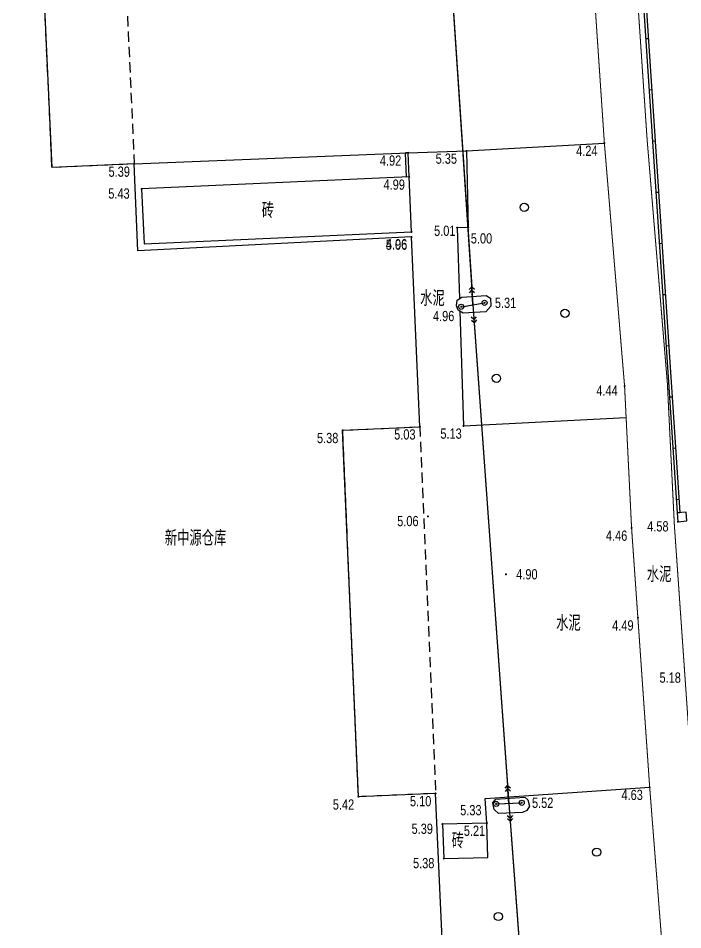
# Model space of a CAD drawing. Extents: x 500064 to 501389, y 2542464 to 2545400.
# Drawn here: x 501042.1 to 501106.8, y 2542754.6 to 2542843.4 of the extents above; entities that cross this region are included whole.
import ezdxf
from ezdxf.enums import TextEntityAlignment as Align

# ---------------------------------------------------------------- set-up
doc = ezdxf.new("R2010")
doc.units = 0
doc.header["$LTSCALE"] = 0.5
doc.linetypes.add('X5', pattern=[3, 2, -1])
doc.layers.get('0').update_dxf_attribs({"linetype": 'CONTINUOUS', "lineweight": 5})
doc.layers.add('GCD', color=8, linetype='CONTINUOUS')
doc.layers.add('地形图', color=8, linetype='CONTINUOUS')
doc.styles.add('HZ', font='romans.shx', dxfattribs={"width": 0.8, "bigfont": 'hztxt.shx'})
doc.styles.add('正等线体', font='')
doc.styles.get('正等线体').set_extended_font_data('FZZhongDengXian-Z07S')
doc.linetypes.add('10422', pattern='A,2,[150,AAA.SHX,S=1,R=0,X=0,Y=1],2,[177,AAA.SHX,S=1,R=0,X=0,Y=0.8],1e-09', length=4)
doc.linetypes.add('1161', pattern='A,0,[149,AAA.SHX,S=0.15,R=0,X=0,Y=0],-1.6', length=1.6)

# ---------------------------------------------------------------- blocks, each defined once
blk = doc.blocks.new('gc122')
blk.add_circle((0, 0), 0.8)
blk = doc.blocks.new('gc013a')
at = {"linetype": 'Continuous'}
blk.add_line((0.5, 0), (4, 0), dxfattribs=at)
at = {"linetype": 'Continuous', "flags": 128}
for points in [[(2.88, 0.5), (3.38, 0), (2.88, -0.5)], [(3.5, 0.5), (4, 0), (3.5, -0.5)]]:
    blk.add_lwpolyline(points, dxfattribs=at)
blk = doc.blocks.new('gc170')
at = {"linetype": 'Continuous'}
blk.add_circle((0, 0), 0.5, dxfattribs=at)
blk = doc.blocks.new('GC200')
at = {"linetype": 'Continuous', "const_width": 0.2, "flags": 128}
blk.add_lwpolyline([(-0.1, 0, 1), (0.1, 0, 1)], format="xyb", close=True, dxfattribs=at)

msp = doc.modelspace()

# ---------------------------------------------------------------- linework, layer by layer
at = {"layer": '地形图', "linetype": 'Continuous'}
for p, q in [((501083.195, 2542863.166), (501086.257, 2542817.209)), ((501103.208, 2542841.405), (501103.457, 2542841.421)), ((501103.54, 2542836.416), (501103.789, 2542836.432)), ((501103.871, 2542831.427), (501104.121, 2542831.443)), ((501080.062, 2542830.276), (501079.812, 2542830.265)), ((501080.168, 2542827.929), (501079.918, 2542827.918)), ((501104.203, 2542826.438), (501104.452, 2542826.454)), ((501104.534, 2542821.449), (501104.784, 2542821.465)), ((501104.866, 2542816.46), (501105.115, 2542816.476)), ((501085.48, 2542815.312), (501087.267, 2542815.614)), ((501086.5, 2542813.718), (501089.758, 2542768.619)), ((501105.197, 2542811.471), (501105.447, 2542811.487)), ((501105.529, 2542806.482), (501105.779, 2542806.498)), ((501105.861, 2542801.493), (501106.11, 2542801.509)), ((501106.192, 2542796.504), (501106.442, 2542796.52)), ((501106.28, 2542795.184), (501106.529, 2542795.207)), ((501088.888, 2542766.828), (501090.881, 2542766.919)), ((501090.014, 2542765.128), (501093.259, 2542721.45))]:
    msp.add_line(p, q, dxfattribs=at)
at = {"layer": '地形图', "linetype": 'Continuous', "flags": 128}
for points in [[(501075.857, 2542964.323), (501079.436, 2542912.993), (501083.078, 2542864.912), (501086.373, 2542815.463), (501089.884, 2542766.874), (501093.389, 2542719.705), (501096.278, 2542677.107)], [(501103.099, 2542896.178), (501100.783, 2542877.888), (501106.28, 2542795.184)], [(501103.35, 2542896.167), (501101.034, 2542877.881), (501106.529, 2542795.207)], [(501079.918, 2542827.918), (501079.812, 2542830.265)], [(501085.234, 2542815.27), (501087.513, 2542815.656)], [(501088.638, 2542766.816), (501091.131, 2542766.931)]]:
    msp.add_lwpolyline(points, dxfattribs=at)
at = {"layer": '地形图', "linetype": 'Continuous'}
msp.add_lwpolyline([(501051.765, 2542864.58), (501048.881, 2542930.755), (500945.758, 2542926.198), (500949.738, 2542836.138), (500957.78, 2542836.499), (500958.294, 2542824.71), (501003.023, 2542826.72), (501006.649, 2542745.998), (501083.569, 2542749.427), (501082.741, 2542767.84), (501075.226, 2542767.514), (501073.683, 2542803.233), (501081.204, 2542803.584), (501080.395, 2542822.073), (501053.731, 2542820.719), (501053.374, 2542829.192), (501045.364, 2542828.835), (501043.755, 2542864.223)], close=True, dxfattribs=at)
at = {"layer": '地形图', "linetype": 'Continuous', "const_width": 0.1, "flags": 128}
msp.add_lwpolyline([(501108.944, 2542704.953), (501109.245, 2542706.795), (501109.835, 2542709.3), (501110.818, 2542712.883), (501111.605, 2542717.117), (501111.794, 2542718.806), (501111.879, 2542721.152), (501111.798, 2542723.971), (501111.442, 2542727.578), (501110.981, 2542731.551), (501109.143, 2542751.177), (501107.766, 2542768.759), (501106.617, 2542785.259, 0.000105), (501106.616, 2542785.261), (501106.007, 2542793.962), (501105.322, 2542807.833), (501103.352, 2542831.542), (501101.194, 2542863.497), (501100.445, 2542877.951), (501102.957, 2542897.296)], format="xyb", dxfattribs=at)
at = {"layer": '地形图', "linetype": 'X5', "elevation": 4.57, "flags": 128}
msp.add_lwpolyline([(501051.765, 2542864.58), (501053.374, 2542829.192), (501045.364, 2542828.835), (501043.755, 2542864.223)], close=True, dxfattribs=at)
at = {"layer": '地形图', "linetype": 'Continuous', "const_width": 0.1, "flags": 128}
msp.add_lwpolyline([(501102.662, 2542703.886), (501104.286, 2542706.29), (501105.829, 2542710.489), (501106.743, 2542713.819), (501107.47, 2542717.732), (501107.624, 2542719.114), (501107.699, 2542721.168), (501107.626, 2542723.706), (501107.288, 2542727.132), (501106.826, 2542731.115), (501104.981, 2542750.819), (501103.6, 2542768.451), (501102.449, 2542784.969), (501101.836, 2542793.713), (501101.153, 2542807.557), (501099.186, 2542831.228), (501097.024, 2542863.244)], dxfattribs=at)
at = {"layer": '地形图', "linetype": '10422', "flags": 128}
msp.add_lwpolyline([(501053.374, 2542829.192), (501080.062, 2542830.276), (501085.746, 2542830.46), (501099.186, 2542831.228)], dxfattribs=at)
at = {"layer": '地形图', "linetype": '1161', "flags": 128}
for points in [[(501085.746, 2542830.46), (501085.919, 2542822.989), (501084.841, 2542822.981), (501085.061, 2542816.064)], [(501085.099, 2542814.849), (501085.455, 2542803.661), (501101.304, 2542804.493)], [(501087.739, 2542764.958), (501087.573, 2542767.334), (501103.6, 2542768.451)]]:
    msp.add_lwpolyline(points, dxfattribs=at)
at = {"layer": '地形图', "linetype": 'Continuous', "elevation": 4.958, "flags": 128}
msp.add_lwpolyline([(501080.168, 2542827.929), (501080.062, 2542830.276)], dxfattribs=at)
msp.add_lwpolyline([(501080.392, 2542822.572), (501080.168, 2542827.929), (501054.098, 2542826.761), (501054.338, 2542821.405)], close=True, dxfattribs=at)
at = {"layer": '地形图', "linetype": '10422', "flags": 128}
for points in [[(501085.431, 2542814.659), (501084.93, 2542814.946), (501084.763, 2542815.366), (501084.83, 2542815.922), (501085.304, 2542816.215), (501087.667, 2542816.368), (501088.094, 2542816.108), (501088.12, 2542815.335), (501087.633, 2542814.795)], [(501088.871, 2542765.899), (501088.454, 2542766.273), (501088.311, 2542766.914), (501088.598, 2542767.285), (501091.427, 2542767.479), (501091.731, 2542767.226), (501091.874, 2542766.61), (501091.646, 2542766.163), (501091.199, 2542765.969)]]:
    msp.add_lwpolyline(points, close=True, dxfattribs=at)
at = {"layer": '地形图', "linetype": 'X5', "flags": 128}
msp.add_lwpolyline([(501073.683, 2542803.233), (501081.204, 2542803.584), (501082.741, 2542767.84), (501075.226, 2542767.514)], close=True, dxfattribs=at)
at = {"layer": '地形图', "linetype": 'Continuous', "flags": 128}
for points in [[(501106.358, 2542794.324), (501107.218, 2542794.402), (501107.14, 2542795.262), (501106.28, 2542795.184)], [(501087.823, 2542761.61), (501087.739, 2542764.958), (501083.399, 2542764.849), (501083.541, 2542761.502)]]:
    msp.add_lwpolyline(points, close=True, dxfattribs=at)

# ---------------------------------------------------------------- block references
at = {"layer": '地形图', "linetype": 'Continuous'}
ref = msp.add_blockref('GC200', (501085.746, 2542830.46, 5.35), dxfattribs=dict(at, xscale=0.5, yscale=0.5, zscale=0.5))
ref.add_attrib('height', '5.35', dxfattribs={"layer": 'GCD', "linetype": 'Continuous', "height": 1, "style": '正等线体', "width": 0.8}).set_placement((501082.746, 2542829.71, 5.35), align=Align.MIDDLE_LEFT)
ref = msp.add_blockref('GC200', (501099.186, 2542831.228, 4.236), dxfattribs=dict(at, xscale=0.5, yscale=0.5, zscale=0.5))
ref.add_attrib('height', '4.24', dxfattribs={"layer": 'GCD', "linetype": 'Continuous', "height": 1, "style": '正等线体', "width": 0.8}).set_placement((501096.436, 2542830.478, 4.24), align=Align.MIDDLE_LEFT)
ref = msp.add_blockref('GC200', (501080.062, 2542830.276, 4.916), dxfattribs=dict(at, xscale=0.5, yscale=0.5, zscale=0.5))
ref.add_attrib('height', '4.92', dxfattribs={"layer": 'GCD', "linetype": 'Continuous', "height": 1, "style": '正等线体', "width": 0.8}).set_placement((501077.312, 2542829.526, 4.92), align=Align.MIDDLE_LEFT)
ref = msp.add_blockref('GC200', (501053.374, 2542829.192, 5.388), dxfattribs=dict(at, xscale=0.5, yscale=0.5, zscale=0.5))
ref.add_attrib('height', '5.39', dxfattribs={"layer": 'GCD', "linetype": 'Continuous', "height": 1, "style": '正等线体', "width": 0.8}).set_placement((501050.874, 2542828.442, 5.39), align=Align.MIDDLE_LEFT)
ref = msp.add_blockref('GC200', (501080.168, 2542827.929, 4.987), dxfattribs=dict(at, xscale=0.5, yscale=0.5, zscale=0.5))
ref.add_attrib('height', '4.99', dxfattribs={"layer": 'GCD', "linetype": 'Continuous', "height": 1, "style": '正等线体', "width": 0.8}).set_placement((501077.668, 2542827.179, 4.99), align=Align.MIDDLE_LEFT)
ref = msp.add_blockref('GC200', (501054.098, 2542826.761, 5.429), dxfattribs=dict(at, xscale=0.5, yscale=0.5, zscale=0.5))
ref.add_attrib('height', '5.43', dxfattribs={"layer": 'GCD', "linetype": 'Continuous', "height": 1, "style": '正等线体', "width": 0.8}).set_placement((501050.848, 2542826.311, 5.43), align=Align.MIDDLE_LEFT)
at = {"layer": '地形图', "linetype": 'Continuous', "xscale": 0.5, "yscale": 0.5}
for name, p in [('gc122', (501091.379, 2542824.963)), ('gc170', (501085.234, 2542815.27)), ('gc170', (501087.513, 2542815.656)), ('gc122', (501095.345, 2542814.635)), ('gc122', (501088.668, 2542808.301)), ('gc170', (501088.638, 2542766.816)), ('gc170', (501091.131, 2542766.931)), ('gc122', (501098.425, 2542762.122)), ('gc122', (501088.847, 2542755.851))]:
    msp.add_blockref(name, p, dxfattribs=at)
at = {"layer": '地形图', "linetype": 'Continuous'}
ref = msp.add_blockref('GC200', (501080.392, 2542822.572, 4.958), dxfattribs=dict(at, xscale=0.5, yscale=0.5, zscale=0.5))
ref.add_attrib('height', '4.96', dxfattribs={"layer": 'GCD', "linetype": 'Continuous', "height": 1, "style": '正等线体', "width": 0.8}).set_placement((501077.892, 2542821.372, 4.96), align=Align.MIDDLE_LEFT)
ref = msp.add_blockref('GC200', (501084.841, 2542822.981, 5.014), dxfattribs=dict(at, xscale=0.5, yscale=0.5, zscale=0.5))
ref.add_attrib('height', '5.01', dxfattribs={"layer": 'GCD', "linetype": 'Continuous', "height": 1, "style": '正等线体', "width": 0.8}).set_placement((501082.591, 2542822.681, 5.01), align=Align.MIDDLE_LEFT)
ref = msp.add_blockref('GC200', (501085.919, 2542822.989, 4.995), dxfattribs=dict(at, xscale=0.5, yscale=0.5, zscale=0.5))
ref.add_attrib('height', '5.00', dxfattribs={"layer": 'GCD', "linetype": 'Continuous', "height": 1, "style": '正等线体', "width": 0.8}).set_placement((501086.169, 2542821.939, 5), align=Align.MIDDLE_LEFT)
ref = msp.add_blockref('GC200', (501080.395, 2542822.073, 5.057), dxfattribs=dict(at, xscale=0.5, yscale=0.5, zscale=0.5))
ref.add_attrib('height', '5.06', dxfattribs={"layer": 'GCD', "linetype": 'Continuous', "height": 1, "style": '正等线体', "width": 0.8}).set_placement((501077.895, 2542821.323, 5.06), align=Align.MIDDLE_LEFT)
at = {"layer": '地形图', "linetype": 'Continuous', "yscale": 0.5}
for p, xscale, rotation in [((501086.39, 2542815.214), 0.5000000001766689, 93.8122291404121), ((501086.355, 2542815.712), 0.4999999998521412, 274.1329188635534), ((501089.903, 2542766.624), 0.4999999998521412, 94.13291886355339), ((501089.866, 2542767.123), 0.4999999999820601, 274.2491241250829)]:
    msp.add_blockref('gc013a', p, dxfattribs=dict(at, xscale=xscale, rotation=rotation))
at = {"layer": '地形图', "linetype": 'Continuous'}
ref = msp.add_blockref('GC200', (501085.234, 2542815.27, 4.958), dxfattribs=dict(at, xscale=0.5, yscale=0.5, zscale=0.5))
ref.add_attrib('height', '4.96', dxfattribs={"layer": 'GCD', "linetype": 'Continuous', "height": 1, "style": '正等线体', "width": 0.8}).set_placement((501082.484, 2542814.37, 4.96), align=Align.MIDDLE_LEFT)
ref = msp.add_blockref('GC200', (501087.513, 2542815.656, 5.312), dxfattribs=dict(at, xscale=0.5, yscale=0.5, zscale=0.5))
ref.add_attrib('height', '5.31', dxfattribs={"layer": 'GCD', "linetype": 'Continuous', "height": 1, "style": '正等线体', "width": 0.8}).set_placement((501088.513, 2542815.656, 5.31), align=Align.MIDDLE_LEFT)
ref = msp.add_blockref('GC200', (501101.153, 2542807.557, 4.442), dxfattribs=dict(at, xscale=0.5, yscale=0.5, zscale=0.5))
ref.add_attrib('height', '4.44', dxfattribs={"layer": 'GCD', "linetype": 'Continuous', "height": 1, "style": '正等线体', "width": 0.8}).set_placement((501098.403, 2542807.107, 4.44), align=Align.MIDDLE_LEFT)
ref = msp.add_blockref('GC200', (501073.683, 2542803.233, 5.376), dxfattribs=dict(at, xscale=0.5, yscale=0.5, zscale=0.5))
ref.add_attrib('height', '5.38', dxfattribs={"layer": 'GCD', "linetype": 'Continuous', "height": 1, "style": '正等线体', "width": 0.8}).set_placement((501071.183, 2542802.483, 5.38), align=Align.MIDDLE_LEFT)
ref = msp.add_blockref('GC200', (501081.204, 2542803.584, 5.033), dxfattribs=dict(at, xscale=0.5, yscale=0.5, zscale=0.5))
ref.add_attrib('height', '5.03', dxfattribs={"layer": 'GCD', "linetype": 'Continuous', "height": 1, "style": '正等线体', "width": 0.8}).set_placement((501078.704, 2542802.834, 5.03), align=Align.MIDDLE_LEFT)
ref = msp.add_blockref('GC200', (501085.455, 2542803.661, 5.128), dxfattribs=dict(at, xscale=0.5, yscale=0.5, zscale=0.5))
ref.add_attrib('height', '5.13', dxfattribs={"layer": 'GCD', "linetype": 'Continuous', "height": 1, "style": '正等线体', "width": 0.8}).set_placement((501083.205, 2542802.911, 5.13), align=Align.MIDDLE_LEFT)
ref = msp.add_blockref('GC200', (501081.999, 2542794.838, 5.058), dxfattribs=dict(at, xscale=0.5, yscale=0.5, zscale=0.5))
ref.add_attrib('height', '5.06', dxfattribs={"layer": 'GCD', "linetype": 'Continuous', "height": 1, "style": '正等线体', "width": 0.8}).set_placement((501078.999, 2542794.388, 5.06), align=Align.MIDDLE_LEFT)
ref = msp.add_blockref('GC200', (501106.358, 2542794.324, 4.581), dxfattribs=dict(at, xscale=0.5, yscale=0.5, zscale=0.5))
ref.add_attrib('height', '4.58', dxfattribs={"layer": 'GCD', "linetype": 'Continuous', "height": 1, "style": '正等线体', "width": 0.8}).set_placement((501103.358, 2542793.874, 4.58), align=Align.MIDDLE_LEFT)
ref = msp.add_blockref('GC200', (501101.836, 2542793.713, 4.458), dxfattribs=dict(at, xscale=0.5, yscale=0.5, zscale=0.5))
ref.add_attrib('height', '4.46', dxfattribs={"layer": 'GCD', "linetype": 'Continuous', "height": 1, "style": '正等线体', "width": 0.8}).set_placement((501099.336, 2542792.963, 4.46), align=Align.MIDDLE_LEFT)
ref = msp.add_blockref('GC200', (501089.595, 2542789.201, 4.897), dxfattribs=dict(at, xscale=0.5, yscale=0.5, zscale=0.5))
ref.add_attrib('height', '4.90', dxfattribs={"layer": 'GCD', "linetype": 'Continuous', "height": 1, "style": '正等线体', "width": 0.8}).set_placement((501090.595, 2542789.201, 4.9), align=Align.MIDDLE_LEFT)
ref = msp.add_blockref('GC200', (501102.449, 2542784.969, 4.493), dxfattribs=dict(at, xscale=0.5, yscale=0.5, zscale=0.5))
ref.add_attrib('height', '4.49', dxfattribs={"layer": 'GCD', "linetype": 'Continuous', "height": 1, "style": '正等线体', "width": 0.8}).set_placement((501099.949, 2542784.219, 4.49), align=Align.MIDDLE_LEFT)
ref = msp.add_blockref('GC200', (501107.558, 2542779.581, 5.181), dxfattribs=dict(at, xscale=0.5, yscale=0.5, zscale=0.5))
ref.add_attrib('height', '5.18', dxfattribs={"layer": 'GCD', "linetype": 'Continuous', "height": 1, "style": '正等线体', "width": 0.8}).set_placement((501104.558, 2542779.131, 5.18), align=Align.MIDDLE_LEFT)
ref = msp.add_blockref('GC200', (501103.6, 2542768.451, 4.628), dxfattribs=dict(at, xscale=0.5, yscale=0.5, zscale=0.5))
ref.add_attrib('height', '4.63', dxfattribs={"layer": 'GCD', "linetype": 'Continuous', "height": 1, "style": '正等线体', "width": 0.8}).set_placement((501100.85, 2542767.701, 4.63), align=Align.MIDDLE_LEFT)
ref = msp.add_blockref('GC200', (501075.226, 2542767.514, 5.415), dxfattribs=dict(at, xscale=0.5, yscale=0.5, zscale=0.5))
ref.add_attrib('height', '5.42', dxfattribs={"layer": 'GCD', "linetype": 'Continuous', "height": 1, "style": '正等线体', "width": 0.8}).set_placement((501072.726, 2542766.764, 5.42), align=Align.MIDDLE_LEFT)
ref = msp.add_blockref('GC200', (501082.741, 2542767.84, 5.095), dxfattribs=dict(at, xscale=0.5, yscale=0.5, zscale=0.5))
ref.add_attrib('height', '5.10', dxfattribs={"layer": 'GCD', "linetype": 'Continuous', "height": 1, "style": '正等线体', "width": 0.8}).set_placement((501080.241, 2542767.09, 5.1), align=Align.MIDDLE_LEFT)
ref = msp.add_blockref('GC200', (501091.131, 2542766.931, 5.515), dxfattribs=dict(at, xscale=0.5, yscale=0.5, zscale=0.5))
ref.add_attrib('height', '5.52', dxfattribs={"layer": 'GCD', "linetype": 'Continuous', "height": 1, "style": '正等线体', "width": 0.8}).set_placement((501092.131, 2542766.931, 5.52), align=Align.MIDDLE_LEFT)
ref = msp.add_blockref('GC200', (501088.638, 2542766.816, 5.328), dxfattribs=dict(at, xscale=0.5, yscale=0.5, zscale=0.5))
ref.add_attrib('height', '5.33', dxfattribs={"layer": 'GCD', "linetype": 'Continuous', "height": 1, "style": '正等线体', "width": 0.8}).set_placement((501085.138, 2542766.216, 5.33), align=Align.MIDDLE_LEFT)
ref = msp.add_blockref('GC200', (501083.399, 2542764.849, 5.39), dxfattribs=dict(at, xscale=0.5, yscale=0.5, zscale=0.5))
ref.add_attrib('height', '5.39', dxfattribs={"layer": 'GCD', "linetype": 'Continuous', "height": 1, "style": '正等线体', "width": 0.8}).set_placement((501080.399, 2542764.399, 5.39), align=Align.MIDDLE_LEFT)
ref = msp.add_blockref('GC200', (501087.739, 2542764.958, 5.211), dxfattribs=dict(at, xscale=0.5, yscale=0.5, zscale=0.5))
ref.add_attrib('height', '5.21', dxfattribs={"layer": 'GCD', "linetype": 'Continuous', "height": 1, "style": '正等线体', "width": 0.8}).set_placement((501085.489, 2542764.208, 5.21), align=Align.MIDDLE_LEFT)
ref = msp.add_blockref('GC200', (501083.541, 2542761.502, 5.381), dxfattribs=dict(at, xscale=0.5, yscale=0.5, zscale=0.5))
ref.add_attrib('height', '5.38', dxfattribs={"layer": 'GCD', "linetype": 'Continuous', "height": 1, "style": '正等线体', "width": 0.8}).set_placement((501080.541, 2542761.052, 5.38), align=Align.MIDDLE_LEFT)

# ---------------------------------------------------------------- texts
at = {"layer": '地形图', "linetype": 'Continuous', "style": 'HZ', "width": 0.8}
for p in [(501066.999, 2542824.667), (501085.5, 2542763.233)]:
    msp.add_text('砖', height=1.5, dxfattribs=at).set_placement(p, align=Align.MIDDLE_RIGHT)
for s, p in [('水泥', (501082.433, 2542816.175)), ('新中源仓库', (501059.35, 2542792.807)), ('水泥', (501104.521, 2542789.269)), ('水泥', (501095.684, 2542784.517))]:
    msp.add_text(s, height=1.5, dxfattribs=at).set_placement(p, align=Align.MIDDLE)

doc.saveas('drawing.dxf')
